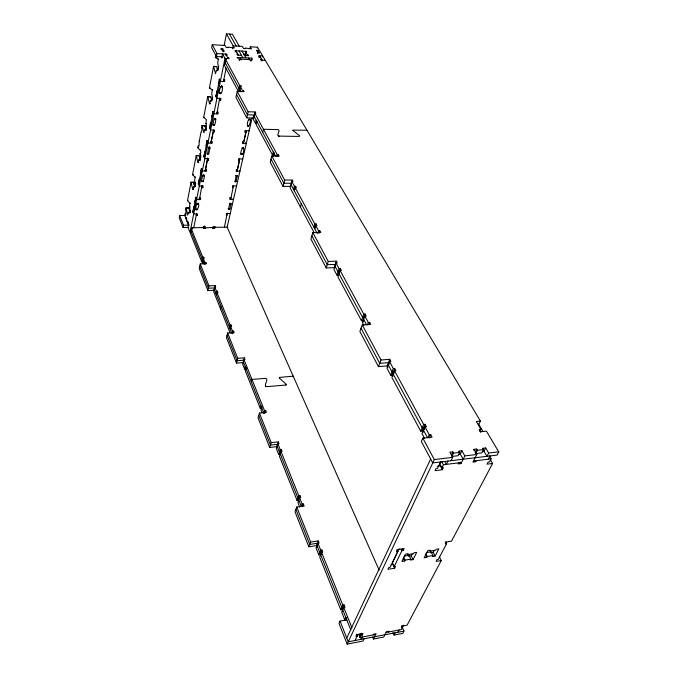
<?xml version="1.0" encoding="UTF-8"?>
<svg xmlns="http://www.w3.org/2000/svg" width="678" height="678" viewBox="0 0 678 678"><rect width="100%" height="100%" fill="white"/><g stroke="black" fill="none" stroke-linecap="round" stroke-linejoin="round"><path stroke-width="1.02" d="M293.015 376.756L293.201 376.163L279.522 377.417L279.455 378.214L286.065 384.07L285.658 385.062L266.835 386.638C262.335 386.316 269.869 378.697 265.378 378.366L251.97 379.426L251.301 381.816M209.909 147.999L209.299 147.338L208.468 147.863L207.604 154.355L208.697 153.889L209.926 147.999L209.214 146.473M213.087 124.989C215.155 127.811 215.782 119.591 215.816 119.014C213.731 116.158 213.121 124.413 213.087 124.989L212.816 124.421M237.453 175.907L236.885 175.288L236.08 175.797L235.113 181.95L236.164 181.492L237.292 175.568M228.249 208.544L228.817 209.672L229.85 209.222L231.088 203.866L230.647 203.29L229.732 203.773L228.503 209.129L229.893 209.112L229.63 208.536M189.637 211.434L188.848 207.841L186.077 207.866L185.772 210.612A1.924 0.551 88.8 0 1 185.797 212.833A1.924 0.551 88.8 0 1 185.204 213.519L184.594 215.477L186.136 218.155M205.875 129.286L205.002 125.633L202.078 125.574L201.73 128.6A2.059 0.619 -89.7 0 1 201.756 130.981A2.059 0.619 -89.7 0 1 201.095 131.879L199.069 142.295A2.034 0.602 -90 0 1 199.095 144.651A2.034 0.602 -90 0 1 198.442 145.516C195.518 148.897 203.485 149.846 199.942 153.94L200.341 155.542A3.56 1.059 89.8 0 1 199.366 160.449L198.773 159.847L200.222 159.864A3.551 1.059 89.8 0 0 200.374 160.144M185.95 215.46L179.678 215.536L179.238 217.833L183.068 227.545L188.84 227.444M239.258 46.206L232.418 34.256L226.444 33.9L234.385 47.969L227.986 47.113L228.274 47.638L226.232 47.528L225.071 45.426L212.256 44.731L211.697 47.663L216.426 56.545L222.223 56.833M186.077 207.866L187.687 215.045L188.433 212.367A3.398 0.983 88.9 0 0 189.806 211.663A3.398 0.983 88.9 0 0 189.509 206.909L189.933 203.298L187.484 200.637L191.06 182.213L193.883 182.213L194.891 186.687L193.501 186.619L192.73 189.425L191.077 182.255M193.501 186.619L194.078 187.255A3.475 1.025 89.3 0 0 195.01 182.535A3.475 1.017 89.3 0 0 194.62 180.941L195.061 177.221L192.527 174.695L196.247 155.542L199.12 155.576L199.959 159.203M202.078 125.574L203.925 132.854L204.705 129.752A3.644 1.102 -89.6 0 0 205.315 130.312A3.653 1.102 -89.6 0 0 206.332 125.184A3.644 1.102 -89.6 0 0 205.917 123.582L206.4 119.591L203.663 117.404L207.714 96.581L210.697 96.683L211.595 100.352M212.663 89.979L209.366 88.081L213.587 66.376L216.621 66.52L217.562 70.19M218.723 59.206L215.333 57.545L215.977 54.918M183.068 227.545L183.518 225.24L179.678 215.536M216.426 56.545L217.002 53.596L212.256 44.731M185.67 218.163L186.289 217.392M187.806 221.731L187.111 221.748L185.823 217.401M188.687 208.654L188.848 207.841M193.484 184.263L193.883 182.213M204.824 126.557L205.002 125.633M196.247 155.542L197.968 162.788L198.773 159.847M207.739 96.623L209.561 103.878L210.434 100.641L211.934 100.691M217.943 70.359L216.409 70.292L215.502 73.69L213.612 66.419M187.111 221.748L187.264 220.977L188.009 223.986L188.476 223.977M221.003 49.604L221.189 48.621L222.731 48.706M190.128 212.858L190.187 210.527M194.967 186.416L195.688 182.763M200.222 159.864L201.002 155.923M212.095 99.886L212.612 97.268M218.087 69.614L218.74 66.342M188.009 223.986L188.628 223.206M224.181 45.265L226.444 33.9M222.282 57.825L221.765 57.8L222.545 53.876L224.986 58.384L189.984 232.385L188.018 227.461L188.628 224.384L188.162 223.215M223.748 51.901L223.943 50.918L222.698 48.638L221.257 48.333L222.452 50.909L223.969 51.062L222.401 50.833M196.188 215.511L197.129 215.502L197.451 213.926L193.688 213.968L192.722 211.612L193.51 210.036M193.544 209.307L193.62 207.137L194.086 207.129M194.925 202.408L195.001 200.222L195.722 200.798M195.518 199.468L195.595 197.273L196.069 197.273M201.849 187.679L202.807 187.67L203.146 186.035L199.307 186.035L198.307 183.713L198.637 182.06L199.112 182.06M199.637 181.272L198.908 180.687L199.239 179.034L199.493 179.611M201.324 174.077L200.349 173.492L200.68 171.822L200.934 172.398M201.705 171.009L200.959 170.424L201.298 168.746L201.781 168.754M201.298 168.746L202.324 171.059L206.197 171.076L206.536 169.398L205.57 169.39L207.4 160.347L208.375 160.355L208.722 158.644L204.815 158.61L203.79 156.304L204.129 154.592L204.875 155.177M205.163 153.745L204.417 153.16L204.756 151.44L205.019 152.016M207.4 140.736L206.9 140.727L206.553 142.473L207.307 143.05M206.9 140.727L207.968 143.007L211.9 143.075L212.256 141.321L211.273 141.304L213.197 131.879L214.189 131.896L214.553 130.117L210.57 130.032L209.494 127.769L209.849 125.981L210.35 125.989M210.917 125.066L210.155 124.489L210.511 122.693L211.011 122.71M212.739 117.26L211.714 116.684L212.078 114.87L212.35 115.429M213.155 113.929L212.383 113.353L212.748 111.531L213.248 111.539M219.604 100.344L220.613 100.378L220.994 98.513L216.935 98.378L215.824 96.149L216.197 94.284L216.477 94.844M217.299 93.301L216.511 92.725L216.884 90.852L217.163 91.403M219.028 82.682L218.519 82.657L218.426 85.106M219.731 79.19L219.223 79.165L219.121 81.623M192.959 212.206L195.832 197.857M198.544 184.289L201.544 169.322M204.027 156.881L207.154 141.295M209.756 128.337L213.011 112.09M216.096 96.708L219.494 79.716M225.452 55.02L225.647 54.037L228.113 58.537M191.391 228.952L190.459 233.571L201.747 261.835L202.705 261.801L203.714 257.14L202.756 257.174L191.391 228.952L192.332 228.935L191.849 227.749L203.459 227.545L203.62 226.774L205.476 226.74L205.095 228.528M225.579 59.469L224.393 65.376L238.402 91.471L239.47 91.513L240.766 85.513L239.69 85.47L225.579 59.469L226.621 59.52L226.028 58.435L225.63 60.401M190.916 232.368L191.849 227.749M224.842 64.325L225.435 61.384M202.561 175.238L202.815 175.814C202.29 176.475 200.332 183.907 203.137 181.357C203.688 180.704 205.603 173.254 202.807 175.814M193.705 227.783L196.518 213.934M197.425 209.451C201.51 201.341 194.976 202.078 196.001 209.468C196.188 211.104 199.061 208.578 196.01 209.468L195.756 208.883M213.562 130.1L210.926 143.058L210.392 141.914M223.443 81.496L226.147 68.19M195.595 197.273L196.578 199.612L200.374 199.586L200.705 197.976L199.756 197.984M212.748 111.531L213.85 113.777L217.858 113.887L218.231 112.056L217.231 112.031M219.223 79.165L220.367 81.368L224.46 81.538L224.85 79.623L223.825 79.58M232.605 48.782L233.207 45.875L242.292 46.367L243.495 48.452L245.504 48.562L245.207 48.045L251.53 48.884L250.309 46.807L257.454 47.197L480.414 421.072L478.787 424.343M203.976 228.545L204.544 225.867M239.495 60.478L240.114 57.554L241.334 59.715L239.275 59.613L237.029 57.401L251.699 58.139L252.318 59.206L251.301 59.164L251.919 60.24L249.877 60.139L248.64 57.986M200.239 263.92L199.239 268.598L207.892 290.565L214.121 290.303L215.206 285.608L208.951 285.862L200.239 263.92L206.366 263.725L205.849 262.445L204.892 262.471L203.264 258.437L204.222 258.411L203.714 257.14M237.215 91.361L235.927 97.395L246.758 117.87L253.75 118.048L255.148 111.955L248.14 111.751L237.215 91.361L244.08 91.606L243.436 90.42L242.351 90.377L240.326 86.64L241.402 86.682L240.766 85.513M236.554 51.833L235.529 51.782L234.935 50.723L246.106 51.308L246.716 52.367L245.699 52.316L245.08 55.223L246.106 55.274M246.106 51.308L245.478 54.215L243.453 54.113M201.747 261.835L202.756 257.174M238.402 91.471L239.69 85.47M202.256 263.098L203.264 258.437M239.249 91.649L240.326 86.64M249.894 48.731L250.309 46.807M204.553 264.03L204.892 262.471M212.765 228.393L213.155 226.605L214.994 226.571L214.824 227.342L227.147 227.122L379.155 570.122M205.51 264.005L205.849 262.445M214.231 228.283L214.57 226.757L215.07 227.927L212.4 227.893M250.877 61.105L251.699 58.139M257.293 47.918L257.454 47.197M257.81 51.545L258.021 50.587L256.53 50.503M257.606 53.655L257.818 52.689L256.572 50.214L257.937 50.46L259.36 52.909L257.877 52.765L259.327 52.774M259.157 57.274L258.64 55.723L262.666 55.927L262.445 56.893M259.216 57.706L259.649 55.774L262.284 60.223M207.892 290.565L208.951 285.862M246.758 117.87L248.14 111.751M261.208 61.088L261.649 59.155L260.64 59.105L261.276 60.172L265.318 60.376M224.41 227.232L227.249 212.977M246.284 130.778L243.385 143.567L242.521 141.871M245.004 130.854L245.877 132.532L243.775 141.838L242.809 141.821L242.419 143.55L246.267 143.609L245.682 142.482M238.673 158.923L239.512 160.627L237.478 169.559L236.537 169.551L236.156 171.212L239.936 171.229L239.665 170.661M248.868 125.811C253.462 116.87 246.665 117.413 247.411 125.777C247.47 127.574 250.623 124.947 247.419 125.777M227.13 227.189L252.157 117.836M215.206 285.608L215.748 286.947L214.757 286.989L213.68 291.693L230.189 333.017M255.148 111.955L255.835 113.209L254.725 113.175L253.326 119.277L255.479 123.294L256.589 123.32M214.757 286.989L216.485 291.277L215.935 293.633L216.926 293.591M255.479 123.294L256.191 120.243M216.485 294.998L217.477 291.235L216.485 291.277M257.064 121.286L256.165 124.574L272.564 155.126L273.709 155.135M220.562 308.914L221.121 306.566M262.725 132.363L263.462 129.278L277.624 129.583C281.828 129.676 275.056 136.024 279.277 136.108L299.345 136.431L299.557 135.736L292.43 130.125L306.964 130.218M217.477 291.235L218.028 292.599L217.036 292.642L230.088 325.067L231.105 325.008L231.69 326.465L230.673 326.525L232.546 331.178L233.571 331.11L234.164 332.593L227.655 332.983L226.469 337.729L236.461 363.086L243.08 362.611M254.725 113.175L277.251 154.677L278.404 154.686L279.158 156.084L271.819 156.008L270.259 162.262L283.031 186.382L290.515 186.374M230.088 325.067L229.495 327.44L230.512 327.381M272.564 155.126L273.336 152.025M230.079 328.898L231.105 325.008M273.302 156.508L274.285 152.813M278.522 135.964L279.15 136.625L279.031 136.092M232.546 331.178L231.944 333.551L214.214 289.345M276.853 156.237L277.251 154.677M232.969 333.483L233.571 331.11M278.005 156.254L278.404 154.686M236.461 363.086L237.715 358.323L227.655 332.983M283.031 186.382L284.701 180.06L271.819 156.008M237.715 358.323L244.36 357.857L242.665 364.247L244.648 369.205L245.69 369.129M284.701 180.06L292.21 180.068L290.133 187.865L314.185 232.673M244.648 369.205L245.292 366.832M292.21 180.068L293.023 181.551L291.837 181.551L294.405 186.289L293.54 189.459L294.727 189.45M246.122 367.544L245.275 370.79L260.318 408.444L261.403 408.342L261.869 406.758M294.354 190.967L295.591 186.289L294.405 186.289M300.396 206.976L301.286 203.807M265.717 386.282L266.123 386.519M260.318 408.444L261.022 406.063M314.846 223.952L313.897 227.164L315.126 227.138L316.075 223.926L314.846 223.952L295.218 187.789L296.413 187.789L295.591 186.289M264.962 413.08L263.878 413.182L264.589 410.783L265.683 410.69L266.378 412.41L259.437 413.055L258.021 417.834L269.683 447.438L276.751 446.683L278.285 441.912L271.192 442.658L269.683 447.438M312.838 232.63L310.931 239.08L326.203 267.937L334.254 267.649L336.339 261.166L328.254 261.428L312.838 232.63L320.719 232.469L319.813 230.8L318.575 230.825L315.736 225.588L316.965 225.571L316.075 223.926M261.7 407.766L260.996 410.148L262.081 412.851M314.778 228.808L315.736 225.588M317.855 233.249L318.575 230.825M265.208 412.283L265.683 410.69M319.092 233.215L319.813 230.8M279.243 378.163L279.522 377.417M285.913 385.18L286.192 384.426M326.203 267.937L328.254 261.428M278.285 441.912L279.022 443.734L277.904 443.853L276.37 448.624L278.692 454.43L279.811 454.311L281.362 449.539L280.243 449.658L278.692 454.43M336.025 262.988L333.94 269.48L337 275.175L338.271 275.124L340.39 268.624L339.11 268.674L336.025 262.988L337.305 262.945L336.339 261.166M337 275.175L339.11 268.674M281.362 449.539L282.107 451.387L280.989 451.506L279.429 456.277L297.091 500.5L298.252 500.356L299.956 495.601L298.795 495.745L297.091 500.5M340.39 268.624L341.381 270.429L340.093 270.48L337.975 276.988L361.425 320.677L362.747 320.601L363.459 321.931M361.425 320.677L363.772 314.109L340.093 270.48M362.747 320.601L365.103 314.033L363.772 314.109M299.956 495.601L300.761 497.601L299.6 497.754L297.896 502.508L299.71 507.068M365.103 314.033L366.179 316.024L364.849 316.101L362.493 322.669L363.95 325.398M303.337 503.983L302.473 506.364L301.303 506.517L302.168 504.135L303.337 503.983L304.159 506.017L296.735 507L295.023 511.754L308.812 546.773L316.389 545.637L318.245 540.917L310.643 542.044L308.812 546.773M364.849 316.101L368.298 322.448L369.637 322.372L370.739 324.389L362.23 324.898L359.857 331.5L378.451 366.62L387.146 365.942L389.748 359.332L381.011 359.993L378.451 366.62M367.4 324.923L368.298 322.448M368.73 324.847L369.637 322.372M318.245 540.917L319.118 543.078L317.914 543.256L316.058 547.977L318.804 554.867L320.008 554.68L321.897 549.968L320.694 550.146L318.804 554.867M389.748 359.332L390.935 361.51L389.553 361.611L386.943 368.23L390.681 375.188L392.054 375.07L394.715 368.459L393.325 368.569L390.681 375.188M321.897 549.968L322.787 552.163L321.575 552.341L319.685 557.053L340.72 609.725L341.966 609.505L344.051 604.852L342.805 605.073L340.72 609.725M394.715 368.459L395.918 370.671L394.528 370.781L391.867 377.4L420.691 431.098L422.123 430.945L425.106 424.309L423.665 424.462L420.691 431.098M344.051 604.852L345.017 607.251L343.771 607.471L341.678 612.115L344.729 619.751L345.975 619.523L346.856 617.599M425.106 424.309L426.437 426.767L424.996 426.92L422.013 433.564L424.496 438.191M347.017 619.828L340.051 621.099L339 623.413L347.153 644.1L362.984 641.049L364.103 638.761M427.996 437.564L429.267 434.784L430.716 434.632L432.081 437.132L422.843 438.149L421.335 441.488L432.742 462.913L497.033 455.099L498.762 451.836L486.414 431.14L480.863 431.75L480.592 432.301M344.729 619.751L346.094 617.378M429.191 437.954L430.716 434.632M346.746 638.032L430.657 458.998M347.153 644.1L434.318 459.574L422.843 438.149M355.035 640.498L357.162 636.057L356.399 634.176M397.062 549.765L397.783 551.307L390.113 567.317L388.757 567.537L387.901 569.325L394.647 568.215L395.52 566.427L394.164 566.647L392.418 562.816L399.181 548.697M440.615 461.955L437.573 468.295L436.107 468.473L435.064 470.651L442.361 469.744L443.412 467.566L441.954 467.744L439.861 463.854L440.954 461.591M357.323 636.015L358.052 634.481M375.705 634.455L359.95 637.464L360.976 635.328L360.213 633.455M394.164 566.647L401.893 550.663L401.173 549.129M441.954 467.744L443.42 464.718L441.734 461.608M360.976 635.328L362.247 635.091L363.001 633.54L356.628 634.752L355.882 636.303L357.162 636.057M401.893 550.663L403.257 550.451L404.156 548.595L397.3 549.672L396.41 551.528L397.783 551.307M362.484 636.981L361.366 639.286L360.01 635.956M447.938 461.065L446.336 464.362L444.929 461.777M451.099 460.684L452.718 457.362L449.87 452.201L452.777 451.862L451.345 455.489M452.777 451.862L453.489 453.141L451.87 456.455L458.142 455.701L459.769 452.395L459.048 451.116L461.93 450.777L464.828 455.913L460.998 463.583L458.116 463.938L458.659 462.845M404.19 556.13L409.029 555.35L410.826 559.164L410.376 560.062L413.055 559.63L416.682 552.367L413.987 552.799L413.538 553.714L407.69 554.646L408.139 553.731L405.427 554.163L401.876 561.443L404.563 561.003L405.012 560.104L403.673 557.24M458.777 451.675L459.048 451.116M409.029 555.35L408.58 556.257L411.249 555.824L412.148 554.011M463.184 459.209L460.303 454.082L461.93 450.777M373.197 634.93L373.578 634.167L376.087 633.684L373.417 639.032L383.756 637.04L386.477 631.701L388.96 631.226L388.57 631.998M479.151 429.86L480.812 429.157L476.278 421.513L480.414 421.072M479.626 431.522L480.812 429.157M473.6 449.921L473.871 449.37L476.719 449.039L477.456 450.302L475.786 453.59L481.922 452.862L483.6 449.582L482.863 448.311L485.694 447.98L488.66 453.048L486.957 456.319L484.007 451.26L485.694 447.98M476.719 449.039L475.236 452.641M473.871 449.37L476.812 454.472L472.913 462.116L475.753 461.76L476.312 460.684M426.343 552.587L431.089 551.824L432.937 555.587L432.471 556.485L435.098 556.062L438.852 548.841L436.208 549.256L435.742 550.172L430.005 551.087L430.471 550.172L427.818 550.595L424.123 557.833L426.767 557.409L427.233 556.511L425.852 553.68M482.583 448.861L482.863 448.311M435.098 556.062L433.242 552.299L434.174 550.494M402.274 627.277L403.961 631.099L402.757 633.371L394.011 635.057L395.198 632.786M397.85 632.277L399.045 629.989M488.313 459.209L490.016 455.955M402.351 627.447L403.546 625.158M401.8 625.574L402.613 627.404L401.503 629.523L386.087 632.472M445.658 541.747L446.607 543.62L438.31 559.418L437.013 559.63L436.081 561.401L441.268 560.553L439.412 556.816M489.346 455.828L491.118 458.862L489.558 461.837L488.16 462.015L487.033 464.159L492.609 463.464L490.397 459.684M441.268 560.553L407.097 625.175L402.19 626.108L401.384 627.642L402.613 627.404M492.609 463.464L451.514 541.171L446.251 541.993L445.293 543.832L446.607 543.62M403.961 631.099L348.238 641.803L340.051 621.099M357.653 634.608L359.34 634.286M390.977 564.698L392.901 564.384L394.647 568.215M405.012 560.104L410.826 559.164M427.233 556.511L432.937 555.587M430.623 552.723L433.242 552.299M317.312 543.281L309.727 544.409L295.879 509.381M299.1 497.983L297.939 498.127L280.2 453.896M443.42 464.718L461.54 462.498M473.464 461.032L491.118 458.862M437.157 466.244L440.268 465.854L442.361 469.744M434.318 459.574L452.718 457.362M464.828 455.913L476.812 454.472M488.66 453.048L498.762 451.836M453.489 453.141L459.769 452.395M477.456 450.302L483.6 449.582M458.387 454.311L460.303 454.082M482.126 451.48L484.007 451.26M280.582 451.929L279.463 452.048L277.132 446.243M277.522 444.302L270.437 445.056L258.733 415.445M245.928 368.408L246.978 368.332M243.724 360.238L237.088 360.713L227.062 335.356M363.916 317.329L362.594 317.406L339.034 273.743M214.663 287.955L208.417 288.218L199.739 266.268M339.331 271.886L338.051 271.929L334.983 266.242M335.288 264.412L327.228 264.691L311.88 235.868M203.214 259.479L202.247 259.505L190.925 231.266L191.866 231.249M203.103 228.062L212.985 227.376L213.239 227.961M183.518 225.24L189.298 225.147M187.73 222.147L188.196 222.138M187.577 222.909L188.043 222.901M186.289 218.553L186.755 218.553M186.136 219.325L186.831 219.316M192.722 211.612L193.188 211.612M188.433 212.367L189.832 212.35M185.374 213.85L186.289 213.841M230.257 213.519L226.579 213.57L226.232 215.121L227.147 215.112L226.367 213.367M189.509 206.9L190.213 206.892M194.569 207.714L193.62 207.137M186.136 208.07L188.442 208.044M193.298 208.722L193.772 208.714M185.755 209.502L186.221 209.494M193.747 210.621L193.035 210.036M189.891 203.18L190.357 203.171M195.272 198.883L195.747 198.874M187.484 200.637L187.942 200.637M194.679 201.824L195.154 201.815M231.079 197.79L230.147 197.798L229.791 199.391L233.503 199.366L233.232 198.79M193.027 189.035L193.501 189.035M193.103 189.264L193.569 189.264M234.808 181.373L236.215 181.373M191.128 182.407L193.476 182.407M291.362 183.23L283.862 183.23L271.039 159.144M198.307 183.713L198.781 183.713M195.018 177.102L195.493 177.102M198.908 180.687L199.391 180.687M200.349 173.492L200.832 173.492M192.527 174.695L193.467 174.704M193.077 174.831L193.544 174.831M202.815 175.814L204.264 175.822L203.586 174.28M237.461 175.907L236.046 175.907L235.774 175.331M200.959 170.424L201.442 170.432M239.512 160.627L238.563 160.618L238.944 158.932L242.749 158.966L242.461 158.398M198.281 162.364L198.764 162.364M196.315 155.737L198.705 155.762M203.79 156.304L204.273 156.313M204.417 153.16L204.909 153.169M207.282 153.753L208.748 153.77M199.942 153.94L200.663 153.948M197.773 147.728L198.256 147.736M209.926 147.999L208.451 147.982L208.18 147.406M200.357 149.974L200.841 149.982M207.019 144.507L206.265 143.931L206.18 146.245M198.603 145.948L199.078 145.956M199.052 141.117L199.535 141.126M245.877 132.532L244.911 132.515L245.309 130.761L249.182 130.837L248.894 130.278M210.621 126.557L209.849 125.981M201.722 127.413L202.205 127.422M209.494 127.769L209.994 127.778M204.705 129.752L206.51 130.252M211.528 123.277L210.511 122.693M205.917 123.582L206.654 123.599M210.155 124.489L210.646 124.498M213.095 124.989L214.595 125.023L214.316 124.455M202.146 125.761L204.587 125.82M254.445 115.006L247.445 114.819L236.571 94.386M211.714 116.684L212.214 116.692M203.663 117.404L204.646 117.43M212.383 113.353L212.884 113.362M209.9 103.378L210.392 103.395M209.943 103.751L210.443 103.768M207.782 96.776L210.265 96.861M215.824 96.149L216.324 96.166M216.511 92.725L217.019 92.742M240.114 88.521L239.037 88.479L224.986 62.427M209.366 88.081L210.366 88.115M209.951 88.216L210.451 88.233M219.316 83.233L218.519 82.657M213.663 66.571L216.189 66.681M227.52 57.452L228.554 57.503L229.147 58.588L224.986 58.384M215.316 57.511L217.011 57.596M215.909 57.647L216.418 57.672M241.029 59.172L249.572 59.596M237.851 54.138L236.825 54.087L237.427 55.155L241.521 55.367M217.002 53.596L226.681 54.087L227.274 55.164L226.24 55.113M244.58 55.52L248.656 55.732L248.038 54.664L247.021 54.613L245.699 52.316M259.267 56.791L260.276 56.842M216.409 70.292L217.07 70.775A3.848 1.186 -88.5 0 0 218.172 65.19L217.731 63.579L218.206 59.181M210.434 100.641L211.07 101.166A3.737 1.144 -89.1 0 0 212.172 98.327A3.737 1.144 -89.1 0 0 211.706 94.208L212.155 89.962M478.6 424.021L482.914 431.301M479.422 429.31L480.863 431.75M242.054 51.096L245.911 57.842M229.435 34.078L236.224 46.036M239.003 50.935L242.843 57.689M235.952 50.774L238.453 55.215M460.142 462.04L460.998 463.583M389.553 361.611L393.325 368.569M394.528 370.781L423.665 424.462M424.996 426.92L429.267 434.784M389.231 364.103L388.443 362.645L379.722 363.315L361.035 328.211M394.181 373.247L393.384 371.773L392.003 371.883L388.248 364.934M424.496 429.276L423.606 427.64L422.174 427.793L393.198 374.103M239.673 89.657L240.893 91.903M254.021 116.235L275.505 156.042M290.981 184.713L317.135 233.173M363.671 319.389L366.612 324.838M423.504 430.25L427.504 437.666M221.181 56.723L221.765 57.8M387.146 365.942L387.926 367.391M392.054 375.07L392.85 376.553M422.123 430.945L423.004 432.589M362.23 324.898L381.011 359.993M249.623 118.769L250.224 119.879L248.767 119.845L248.47 119.286M223.596 79.885L224.46 81.538M221.587 85.411L222.35 86.886C223.274 95.844 216.223 96.217 220.816 86.826C221.392 84.97 223.977 87.801 220.816 86.826L220.647 86.496M220.782 92.623L221.07 93.174L219.545 93.123L219.248 92.564M219.706 97.92L216.867 113.862L216.587 113.294M219.765 98.708L220.613 100.378M243.139 147.329L243.716 148.465C244.461 156.423 237.834 157.076 242.275 148.44C242.851 146.753 245.233 149.253 242.275 148.44L241.995 147.88M242.131 153.584L242.419 154.152L240.987 154.135L240.698 153.567M217.028 112.201L217.858 113.887M239.614 158.372L237.114 171.22L236.283 169.508M215.536 118.447L215.816 119.014L214.316 118.972L214.036 118.413M425.394 554.579L426.767 557.409M213.367 130.201L214.189 131.896M236.291 185.416L236.563 185.992L232.817 185.992L232.452 187.62L233.385 187.611L232.571 185.891M411.249 555.824L413.055 559.63M233.486 185.416L230.723 199.383L229.918 197.654M211.095 141.363L211.9 143.075M402.537 548.909L403.257 550.451M403.224 558.138L404.563 561.003M230.817 203.29L231.088 203.866L229.706 203.883L229.435 203.298M207.502 158.059L205.231 171.076L204.976 170.492M207.587 158.627L208.375 160.355M228.24 208.544L228.503 209.129M205.417 169.347L206.197 171.076M202.883 180.78L203.137 181.357L201.697 181.357L201.434 180.78M201.934 185.45L199.434 199.595L198.934 198.425M202.044 185.925L202.807 187.67M198.637 182.06L198.883 182.645M392.952 632.616L394.011 635.057M199.629 197.832L200.374 199.586M198.01 202.968L198.51 204.146L197.086 204.154L196.84 203.57M203.214 226.952L203.714 228.13M372.646 637.176L373.417 639.032M196.4 213.731L197.129 215.502M361.484 633.21L362.247 635.091M358.806 634.65L359.95 637.464M244.36 357.857L244.987 359.416L243.944 359.484L264.589 410.783M277.904 443.853L280.243 449.658M280.989 451.506L298.795 495.745M299.6 497.754L302.168 504.135M317.914 543.256L320.694 550.146M321.575 552.341L342.805 605.073M343.771 607.471L351.907 627.692M321.83 554.519L320.948 552.333L319.745 552.511L316.982 545.62M343.644 608.776L343 607.183L341.763 607.403L320.626 554.706M202.764 260.776L204.053 264.005M243.3 361.874L263.878 413.182M298.744 500.135L301.303 506.517M342.721 609.802L350.823 630.006M298.252 500.356L298.786 501.686M316.389 545.637L316.965 547.078M341.966 609.505L342.602 611.098M345.975 619.523L346.221 620.124M259.437 413.055L271.192 442.658M296.735 507L310.643 542.044"/></g></svg>
